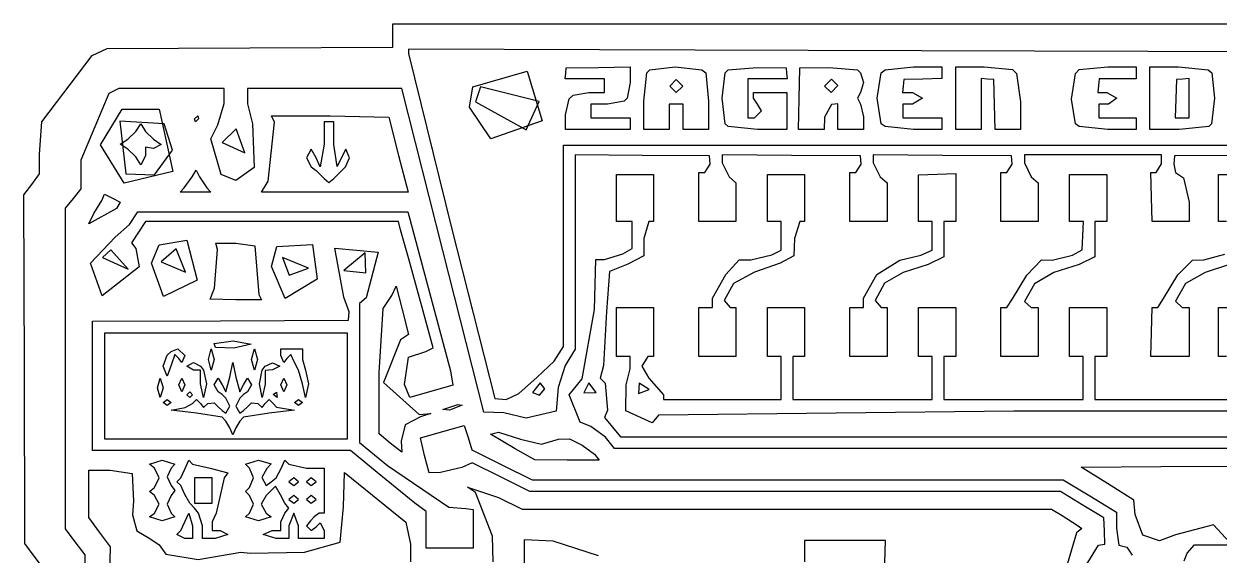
# Model space of a CAD drawing. Extents: x 0.4 to 98.6, y 0.4 to 64.5.
# Drawn here: x 0.43 to 50.3, y 42.36 to 64.54 of the extents above; entities that cross this region are included whole.
import ezdxf

# ---------------------------------------------------------------- set-up
doc = ezdxf.new("R2010")
doc.units = 0
doc.layers.add('Layer_1', color=7, linetype='CONTINUOUS')

msp = doc.modelspace()

# ---------------------------------------------------------------- linework, layer by layer
at = {"layer": 'Layer_1', "color": 7}
for points in [[(94.974157, 0.41763), (4.062974, 0.420734), (4.062952, 0.420819), (4.062952, 0.420819), (1.699713, 2.221143), (1.254584, 22.641385), (1.253737, 41.802271), (0.864979, 42.324396), (0.47622, 42.846521), (0.454489, 50.124451), (0.432758, 57.402383), (0.761417, 57.842043), (1.090073, 58.281706), (1.090073, 59.097562), (1.180701, 60.45108), (3.287182, 63.216257), (3.904995, 63.521065), (9.863485, 63.544038), (15.821972, 63.567011), (15.821972, 64.05459), (15.821972, 64.542168), (49.62349, 64.542168), (83.425009, 64.542168)], [(51.321661, 59.049274), (48.436664, 59.027797), (48.41149, 58.680627), (48.488855, 58.333451), (48.820938, 58.11395), (49.050486, 57.09285), (49.050486, 56.291257), (48.277646, 56.291257), (47.504809, 56.291257), (47.479663, 57.312504), (47.454517, 58.33375), (47.679589, 58.333604), (47.904658, 58.701049), (47.904658, 59.068643), (45.040122, 59.068643), (42.175587, 59.068643), (42.175587, 58.739397), (42.462042, 58.15912), (42.748495, 57.908089), (42.748495, 57.099672), (42.748495, 56.291257), (41.970978, 56.291257), (41.193462, 56.291257), (41.193462, 57.312354), (41.193462, 58.333451), (41.4437, 58.333451), (41.668769, 58.680627), (41.643595, 59.027797), (38.758598, 59.049274), (35.873601, 59.070751), (35.873601, 58.740458), (36.160054, 58.159137), (36.446509, 57.908106), (36.446509, 57.099689), (36.446509, 56.291274), (35.66899, 56.291274), (34.891473, 56.291274), (34.891473, 57.312371), (34.891473, 58.333468), (35.141711, 58.333468), (35.366784, 58.680644), (35.341609, 59.027814), (32.456612, 59.049291), (29.571618, 59.070768), (29.571618, 58.740475), (29.858071, 58.159154), (30.144524, 57.908123), (30.144524, 57.099706), (30.144524, 56.291291), (29.367007, 56.291291), (28.589491, 56.291291), (28.589491, 57.312388), (28.589491, 58.333485), (28.839729, 58.333485), (29.064798, 58.680661), (29.039624, 59.027831), (26.236471, 59.049336), (23.433319, 59.070842), (23.433319, 55.015898), (23.433319, 50.960957), (23.017899, 50.28484), (22.731446, 49.359809), (22.643929, 48.374509), (21.383844, 48.087983), (20.454449, 48.303604), (19.628263, 48.326718), (17.913868, 55.086386), (16.199472, 61.846057), (12.982432, 61.846057), (9.765393, 61.846057), (9.765393, 61.206792), (9.970921, 60.374813), (10.039758, 58.54978), (9.268919, 58.006725), (8.66848, 58.257223), (8.235613, 59.743727), (8.531274, 60.328178), (8.783265, 61.216865), (8.783265, 61.846057), (6.589552, 61.846057), (4.395835, 61.846057), (3.970419, 61.634464), (2.808663, 58.846342), (2.808663, 57.662522), (2.481288, 57.252137), (2.153913, 56.841754), (2.153913, 50.150407), (2.153913, 43.459056), (2.563132, 42.919521), (2.972352, 42.379985), (2.972352, 41.254934)], [(51.513225, 46.8159), (38.297134, 46.8159), (25.081042, 46.8159), (24.706474, 47.291758), (24.091354, 47.732375), (23.647777, 47.915782), (23.187777, 49.058692), (23.719636, 49.721031), (24.244516, 52.615736), (24.292671, 54.698779), (24.660969, 54.704762), (25.418024, 54.936385), (25.806782, 55.162027), (25.806782, 55.726858), (25.806782, 56.291689), (25.479407, 56.291689), (25.152032, 56.291689), (25.152032, 57.271943), (25.152032, 58.2522), (25.929549, 58.2522), (26.707066, 58.2522), (26.707066, 57.271943), (26.707066, 56.291689), (26.502455, 56.291689), (26.296698, 55.576922), (26.295569, 54.862152), (25.63643, 54.508361), (24.860062, 54.199466), (24.74283, 52.527852), (24.609872, 50.283034), (24.476915, 49.754734), (24.691717, 49.540341), (24.780484, 48.413603), (24.654449, 48.112534), (24.992715, 47.709278), (25.330981, 47.306027), (38.479762, 47.304898), (51.628544, 47.303769)], [(50.605471, 56.291661), (50.278096, 56.291661), (50.278096, 57.271915), (50.278096, 58.252171), (51.096535, 58.252171)], [(50.779907, 54.510263), (49.722485, 54.167792), (48.893297, 53.702204), (48.477533, 52.967013), (48.763985, 52.697411), (49.050438, 52.697411), (49.050438, 51.676312), (49.050438, 50.655215), (48.25246, 50.655054), (47.454483, 50.654887), (47.479629, 51.676137), (47.479615, 51.676165), (47.479615, 51.676165), (47.504761, 52.697411), (47.745615, 52.697411), (47.986469, 53.075307), (48.586267, 54.065585), (49.186066, 54.677965), (49.670698, 54.688351), (50.544091, 54.926832)], [(56.49839, 48.367499), (41.731087, 48.367499), (26.912507, 48.206254), (26.651589, 47.880417), (25.552698, 48.384666), (25.561418, 49.470285), (25.725104, 50.136448), (25.725104, 50.654758), (25.438652, 50.654758), (25.152199, 50.654758), (25.152199, 51.675854), (25.152199, 52.696954), (25.929716, 52.696954), (26.707232, 52.696954), (26.707232, 51.675854), (26.707232, 50.654758), (26.461699, 50.654758), (26.216168, 50.252653), (26.501343, 49.756614), (27.116452, 49.050829), (27.116452, 48.857626), (29.571768, 48.857626), (32.027084, 48.857626), (32.027084, 49.756193), (32.027084, 50.654758), (31.740629, 50.654758), (31.454176, 50.654758), (31.454176, 51.675854), (31.454176, 52.696954), (32.231693, 52.696954), (33.009209, 52.696954), (33.009209, 51.675854), (33.009209, 50.654758), (32.763679, 50.654758), (32.518145, 50.654758), (32.518145, 49.756193), (32.518145, 48.857626), (35.423603, 48.857626), (38.329061, 48.857626), (38.329061, 49.756193), (38.329061, 50.654758), (38.042609, 50.654758), (37.756153, 50.654758), (37.756153, 51.675854), (37.756153, 52.696954), (38.53367, 52.696954), (39.311186, 52.696954), (39.311186, 51.675854), (39.311186, 50.654758), (39.065656, 50.654758), (38.820125, 50.654758), (38.820125, 49.756193), (38.820125, 48.857626), (41.72558, 48.857626), (44.631039, 48.857626), (44.631039, 49.756193), (44.631039, 50.654758), (44.344586, 50.654758), (44.058133, 50.654758), (44.058133, 51.675854), (44.058133, 52.696954), (44.83565, 52.696954), (45.613166, 52.696954), (45.613166, 51.675854), (45.613166, 50.654758), (45.367633, 50.654758), (45.122102, 50.654758), (45.122102, 49.756193), (45.122102, 48.857626), (48.02756, 48.857626), (50.933018, 48.857626)], [(50.605641, 50.654758), (50.278266, 50.654758), (50.278266, 51.675854), (50.278266, 52.696954), (51.096704, 52.696954)], [(44.712719, 41.867913), (45.268739, 42.773163), (45.538304, 42.827378), (45.514259, 43.370695), (45.490213, 43.914012), (44.58993, 44.464247), (43.68965, 45.014482), (32.619243, 45.016457), (21.548836, 45.018433), (20.342661, 45.618674), (19.136488, 46.218916), (18.709227, 46.022808), (17.810377, 45.810582), (17.338792, 45.794468), (17.148018, 46.51767), (16.982896, 47.261123), (17.90883, 47.529815), (18.809111, 47.778256), (18.963543, 47.269688), (19.117975, 46.761121), (20.376028, 46.134842), (21.634079, 45.50856), (32.716807, 45.50856), (43.799536, 45.50856), (44.90997, 44.834635), (46.020407, 44.160711), (46.021254, 43.484225), (46.124454, 42.776276), (46.451829, 42.695597), (46.676901, 42.362022)], [(4.018033, 41.554979), (4.040667, 42.704704), (3.588361, 43.322875), (3.136052, 43.941046), (3.136052, 44.928988), (3.136052, 45.916927), (4.036335, 45.916927), (4.94403, 45.773973), (4.976564, 45.181735), (5.00701, 44.609922), (4.966091, 44.051311), (5.149403, 43.376086), (5.693369, 43.052436), (6.077341, 42.788251), (6.361406, 42.409401), (7.700054, 42.186177), (9.47879, 42.485858), (9.880189, 42.445734), (12.143019, 42.489465), (13.624863, 42.90452), (13.767055, 44.376216), (13.809747, 45.814706), (16.374298, 43.741967), (16.558448, 42.816354), (16.558448, 42.077598)], [(20.014849, 42.077598), (19.983121, 43.161351), (19.28135, 44.977516), (18.934886, 45.202156), (20.241422, 44.773297), (21.221033, 44.28317), (32.267114, 44.28317), (43.313196, 44.28317), (43.74928, 44.017684), (44.381625, 43.611896), (44.577885, 43.471595), (44.357224, 43.298356), (43.828723, 41.498458)], [(24.410892, 42.339551), (22.512594, 42.944757), (21.305397, 43.001199), (21.305397, 42.041228)], [(36.35124, 42.042447), (36.378756, 42.976177), (34.693912, 42.976177), (33.009071, 42.976177), (33.009071, 42.52689), (33.009071, 42.077609)], [(48.839068, 42.127252), (48.968529, 42.450304), (49.275443, 42.787669), (50.707712, 42.78654)]]:
    msp.add_lwpolyline(points, dxfattribs=at)
for points in [[(21.088893, 49.10525), (21.844673, 49.792837), (22.55348, 50.461768), (22.942238, 51.075743), (22.942238, 55.276629), (22.942238, 59.477518), (49.541496, 59.477518), (76.140755, 59.477518), (76.140755, 54.167806), (76.140755, 48.858097), (77.593482, 48.858661), (79.046213, 48.859226), (79.32036, 49.981881), (81.109031, 57.174918), (82.592154, 63.276647), (61.48833, 63.353363), (28.446238, 63.443779), (16.476572, 63.488844), (16.476572, 63.299975), (18.277139, 56.022444), (20.077702, 48.895935), (20.558536, 48.858083), (21.088893, 49.105236), (21.088893, 49.10525)], [(19.915642, 59.743002), (19.029219, 61.059777), (19.168004, 61.909729), (21.428319, 62.562131), (22.050955, 60.498615), (19.915642, 59.743002)], [(23.024083, 60.751325), (23.187769, 61.414356), (23.351458, 61.570083), (24.006207, 61.683088), (24.66096, 61.683088), (24.66096, 61.968996), (24.66096, 62.254904), (23.837086, 62.254904), (23.013211, 62.254904), (23.039119, 62.479544), (23.065027, 62.704185), (24.394988, 62.726649), (25.724952, 62.749114), (25.724952, 62.093585), (25.602185, 61.438059), (25.479422, 61.31553), (24.783749, 61.192997), (24.088074, 61.192997), (24.088074, 60.907092), (24.088074, 60.621181), (24.906513, 60.621181), (25.724952, 60.621181), (25.724952, 60.376119), (25.724952, 60.131054), (24.37453, 60.131054), (23.024105, 60.131054), (23.024105, 60.751362), (23.024083, 60.751325)], [(26.297838, 61.315493), (26.420602, 62.499966), (26.543368, 62.622498), (27.609909, 62.745031), (28.723555, 62.622498), (28.884675, 62.499966), (28.998685, 61.315493), (28.998685, 60.131018), (28.466699, 60.131018), (27.934715, 60.131018), (27.934715, 60.661991), (27.934715, 61.192961), (27.64826, 61.192961), (27.361807, 61.192961), (27.361807, 60.661991), (27.361807, 60.131018), (26.829821, 60.131018), (26.297838, 60.131018), (26.297838, 61.315493)], [(29.817123, 60.25355), (29.694357, 60.376083), (29.571593, 61.438026), (29.694357, 62.499966), (29.817123, 62.624683), (31.024321, 62.726793), (32.231518, 62.704187), (32.257426, 62.479547), (32.283334, 62.254904), (31.459459, 62.254904), (30.635585, 62.254904), (30.635585, 61.438026), (30.635585, 60.62115), (30.922038, 60.62115), (31.208493, 60.907058), (31.044804, 61.192964), (30.881115, 61.438026), (30.881115, 61.68309), (31.57679, 61.68309), (32.272462, 61.68309), (32.272462, 60.907058), (32.272462, 60.131021), (31.044804, 60.131021), (29.817146, 60.253553), (29.817123, 60.25355)], [(32.781885, 61.417604), (32.804434, 62.704185), (34.011632, 62.726791), (35.218829, 62.62468), (35.341592, 62.499963), (35.464359, 62.091525), (35.341592, 61.683085), (35.218829, 61.438023), (35.341592, 61.192958), (35.464359, 60.661988), (35.464359, 60.131015), (34.932373, 60.131015), (34.40039, 60.131015), (34.40039, 60.667164), (34.40039, 61.20331), (34.134395, 61.177712), (33.844037, 60.641563), (33.819681, 60.131015), (33.289521, 60.131015), (32.759364, 60.131015), (32.781913, 61.417601), (32.781885, 61.417604)], [(36.364634, 60.25355), (36.200945, 60.376083), (36.037259, 61.438026), (36.200945, 62.499966), (36.364634, 62.622498), (37.55137, 62.745031), (38.738106, 62.745031), (38.738106, 62.502923), (38.738106, 62.260822), (37.940128, 62.237426), (37.14215, 62.214029), (37.116496, 61.948543), (37.090842, 61.683057), (37.505246, 61.683057), (37.919653, 61.437995), (37.510434, 61.19293), (37.101214, 61.19293), (37.101214, 60.907024), (37.101214, 60.621116), (37.919653, 60.621116), (38.738092, 60.621116), (38.738092, 60.376052), (38.738092, 60.130987), (37.551356, 60.130987), (36.36462, 60.253519), (36.364634, 60.25355)], [(39.311011, 61.438026), (39.311011, 62.745031), (40.497747, 62.745031), (41.684486, 62.632023), (41.848172, 62.476299), (42.011861, 61.282295), (42.011861, 60.131018), (41.482322, 60.131018), (40.95278, 60.131018), (40.929863, 61.172539), (40.906947, 62.21406), (40.640955, 62.239658), (40.374964, 62.265256), (40.374964, 61.19814), (40.374964, 60.131021), (39.842978, 60.131021), (39.310992, 60.131021), (39.310992, 61.438028), (39.311011, 61.438026)], [(44.467177, 60.25355), (44.303489, 60.376083), (44.1398, 61.404828), (44.303489, 62.476299), (44.467177, 62.632023), (45.653913, 62.745031), (46.840649, 62.745031), (46.840649, 62.499966), (46.840649, 62.254904), (46.072088, 62.254904), (45.303523, 62.254904), (45.270083, 61.968996), (45.236639, 61.683088), (45.620134, 61.683088), (46.039669, 61.438026), (45.68066, 61.192961), (45.285616, 61.192961), (45.285616, 60.907056), (45.285616, 60.621147), (46.063133, 60.621147), (46.840649, 60.621147), (46.840649, 60.376083), (46.840649, 60.131018), (45.653913, 60.131018), (44.467177, 60.25355)], [(47.413555, 61.438026), (47.413555, 62.745031), (48.602859, 62.745031), (49.839275, 62.622498), (50.000395, 62.499966), (50.114405, 61.438026), (49.991638, 60.376083), (49.868871, 60.25355), (48.641213, 60.131018), (47.413555, 60.131018), (47.413555, 61.438026)], [(21.387205, 60.119878), (21.935151, 61.301156), (19.480433, 61.913816), (19.279101, 61.288583), (21.387205, 60.119878)], [(27.919439, 61.948574), (27.64826, 62.21406), (27.377084, 61.948574), (27.64826, 61.683088), (27.919439, 61.948574)], [(34.400381, 61.974172), (34.134387, 62.239655), (33.84275, 61.948574), (34.108741, 61.683088), (34.400381, 61.974172)], [(49.050432, 61.443218), (49.050432, 62.265275), (48.784441, 62.239678), (48.518449, 62.21408), (48.495025, 61.417624), (48.4716, 60.621167), (48.761019, 60.621167), (49.050435, 60.621167), (49.050435, 61.443218), (49.050432, 61.443218)], [(4.609797, 57.892197), (3.627085, 59.499114), (4.534014, 60.976747), (6.075755, 60.976747), (6.640163, 58.382219), (4.609797, 57.892197)], [(5.885887, 58.244475), (6.635376, 59.275899), (6.283967, 60.368686), (4.436936, 60.478865), (4.683468, 58.278748), (5.885887, 58.244475)], [(5.100273, 58.987391), (4.772898, 59.31414), (4.445524, 59.518358), (4.772898, 59.72258), (5.100273, 60.049331), (5.304885, 60.376083), (5.509493, 60.049331), (5.836871, 59.72258), (6.164246, 59.507919), (5.836871, 59.345509), (5.509493, 59.397759), (5.509493, 59.0292), (5.304885, 58.66064), (5.100273, 58.987391)], [(7.55559, 60.580301), (7.688378, 60.702834), (7.719279, 60.580301), (7.58649, 60.457769), (7.55559, 60.580301)], [(10.626938, 57.975661), (10.891809, 60.439213), (10.760048, 60.702834), (13.209091, 60.702834), (15.658955, 60.641566), (16.061135, 59.048656), (16.462495, 57.517008), (13.406358, 57.517008), (10.350225, 57.517008), (10.626938, 57.975661)], [(13.366506, 58.088821), (13.530192, 58.2522), (13.693881, 58.415575), (13.85757, 58.578951), (14.021256, 58.946545), (13.862274, 59.31414), (13.678127, 58.967672), (13.509734, 58.594086), (13.366506, 59.51237), (13.366506, 60.457769), (13.161895, 60.457769), (12.957286, 60.457769), (12.957286, 59.518358), (12.793598, 58.578951), (12.629912, 58.946545), (12.4253, 59.31414), (12.220692, 58.946545), (12.4253, 58.578951), (12.629912, 58.415575), (12.793598, 58.2522), (12.957286, 58.088821), (13.161895, 57.925448), (13.366506, 58.088821)], [(9.657795, 59.165002), (9.288121, 60.158249), (8.701404, 59.587387), (9.657795, 59.165002)], [(7.12351, 57.700805), (7.457966, 58.159907), (7.623061, 58.435207), (7.762586, 58.159907), (8.070493, 57.700805), (8.238875, 57.517008), (7.596512, 57.517008), (6.954152, 57.517008), (7.12351, 57.700805)], [(28.589465, 51.676326), (28.589465, 52.697426), (28.875918, 52.697426), (29.162374, 52.697426), (29.164067, 53.085442), (29.722802, 54.081615), (30.279878, 54.689773), (30.764654, 54.696349), (31.638188, 54.900926), (32.026946, 55.098917), (32.026946, 55.6953), (32.026946, 56.291681), (31.740493, 56.291681), (31.454038, 56.291681), (31.454038, 57.271935), (31.454038, 58.252188), (32.231557, 58.252188), (33.009074, 58.252188), (33.009074, 57.271935), (33.009074, 56.291681), (32.807649, 56.291681), (32.58258, 55.578502), (32.558929, 54.865327), (31.986021, 54.546735), (30.922052, 54.177551), (30.04223, 53.710042), (29.653471, 52.995274), (29.899002, 52.697414), (30.144535, 52.697414), (30.144535, 51.676317), (30.144535, 50.655218), (29.367019, 50.655218), (28.589502, 50.655218), (28.589502, 51.676317), (28.589465, 51.676326)], [(34.891442, 51.676326), (34.891442, 52.697426), (35.177898, 52.697426), (35.464351, 52.697426), (35.464351, 53.091089), (36.019894, 54.084957), (36.98156, 54.676695), (37.858284, 54.882317), (38.328886, 55.096413), (38.328886, 55.694053), (38.328886, 56.291692), (38.042434, 56.291692), (37.755978, 56.291692), (37.755978, 57.266341), (37.755978, 58.240987), (38.533678, 58.267008), (39.311378, 58.293029), (39.311215, 57.292353), (39.311011, 56.291678), (39.065481, 56.291678), (38.81995, 56.291678), (38.81995, 55.557398), (38.81995, 54.823118), (38.167015, 54.495458), (37.118655, 54.167792), (36.339321, 53.723961), (35.955414, 52.988772), (36.200945, 52.697411), (36.446478, 52.697411), (36.446478, 51.676312), (36.446478, 50.655215), (35.668959, 50.655215), (34.891442, 50.655215), (34.891442, 51.676312), (34.891442, 51.676326)], [(41.193422, 51.676326), (41.193422, 52.697426), (41.438953, 52.697426), (41.684486, 53.058837), (42.285535, 54.056182), (42.886586, 54.692116), (43.333273, 54.681702), (44.184952, 54.889259), (44.589941, 55.107259), (44.613987, 55.699485), (44.638032, 56.291715), (44.347992, 56.291715), (44.057955, 56.291715), (44.057955, 57.271966), (44.057955, 58.252222), (44.835472, 58.252222), (45.612988, 58.252222), (45.612988, 57.271966), (45.612988, 56.291715), (45.367455, 56.291715), (45.121925, 56.291715), (45.121925, 55.557435), (45.121925, 54.823154), (44.468989, 54.495492), (43.413117, 54.167829), (42.592863, 53.687032), (42.175544, 52.951843), (42.462, 52.697448), (42.748453, 52.697448), (42.748453, 51.676348), (42.748453, 50.655251), (41.970936, 50.655251), (41.193419, 50.655251), (41.193419, 51.676348), (41.193422, 51.676326)], [(3.136021, 56.197828), (3.349313, 56.622993), (3.678167, 57.170741), (3.793728, 57.437133), (4.124905, 57.268506), (4.456081, 57.099875), (4.293236, 56.838735), (3.136021, 56.197828)], [(16.318996, 49.491186), (16.476572, 50.622471), (17.197613, 50.866069), (17.511622, 51.021079), (17.092172, 52.542714), (16.477379, 54.780474), (16.152169, 55.944525), (16.061045, 56.291701), (10.786106, 56.291701), (5.511166, 56.291701), (5.216611, 55.848914), (4.922059, 55.40613), (5.104625, 55.159665), (5.24553, 54.39515), (3.701724, 53.19526), (3.217865, 54.554295), (4.240912, 55.639589), (4.83481, 56.170867), (5.183173, 56.700138), (10.816919, 56.700138), (16.450661, 56.700138), (16.539621, 56.393809), (18.230499, 50.053729), (18.333388, 49.458835), (16.541593, 48.939792), (16.318996, 49.491186)], [(6.256925, 53.167131), (5.755026, 54.546667), (6.072772, 55.321048), (7.2359, 55.511689), (7.663627, 53.843338), (6.256925, 53.167131)], [(8.210382, 53.044598), (8.382938, 53.514304), (8.510754, 55.127638), (8.442868, 55.393125), (9.276564, 55.393125), (10.063538, 55.271589), (10.228601, 53.24882), (10.342486, 53.024177), (9.276414, 53.024177), (8.210382, 53.044581), (8.210382, 53.044598)], [(17.213167, 43.415924), (17.213167, 44.182022), (16.749094, 44.539132), (15.1736, 45.814466), (14.062178, 46.73269), (8.680942, 46.733537), (3.29971, 46.734383), (3.29971, 49.42949), (3.29971, 52.124599), (8.640023, 52.145625), (13.980334, 52.166622), (14.006044, 52.52492), (13.784454, 53.137887), (13.407885, 55.178314), (15.220043, 55.009503), (14.708456, 53.109569), (14.430472, 52.86596), (14.430472, 49.968184), (14.430472, 47.070403), (15.596747, 46.100786), (18.168613, 44.364535), (18.870502, 44.313001), (19.177416, 44.262371), (19.177416, 43.45618), (19.177416, 42.649987), (18.195291, 42.649987), (17.213164, 42.649987), (17.213164, 43.416091), (17.213167, 43.415924)], [(4.776184, 54.296463), (4.062525, 55.102619), (3.717551, 54.783237), (4.776184, 54.296463)], [(7.179447, 54.170781), (6.780043, 55.14806), (6.164246, 54.60579), (7.179447, 54.170781)], [(11.337523, 53.070419), (10.766181, 54.419105), (10.989306, 55.253873), (12.474901, 55.327494), (12.674322, 53.881788), (11.337523, 53.070419)], [(14.69647, 54.149287), (14.676009, 54.984687), (13.781076, 54.239519), (14.69647, 54.149287)], [(12.309389, 54.347695), (11.226974, 54.787693), (11.501666, 54.049504), (12.309389, 54.347695)], [(15.720109, 47.043219), (15.250102, 47.42856), (15.249538, 49.968644), (15.42423, 52.664341), (15.780285, 53.205832), (15.961051, 53.591709), (16.218827, 52.624065), (16.476581, 51.57667), (16.144075, 51.347266), (15.443199, 49.565916), (16.919766, 48.227613), (17.417786, 48.271086), (16.983311, 48.135732), (16.339282, 47.798646), (16.172627, 47.124725), (16.202828, 46.655203), (15.720118, 47.043219), (15.720109, 47.043219)], [(13.939411, 49.42991), (13.939411, 51.635485), (8.865092, 51.635485), (3.790774, 51.635485), (3.790774, 49.42991), (3.790774, 47.224341), (8.865092, 47.224341), (13.939411, 47.224341), (13.939411, 49.42991)], [(6.24609, 50.254437), (6.409776, 50.713248), (6.573465, 50.868978), (6.859918, 50.98198), (7.14637, 50.696075), (7.023607, 50.410167), (6.90084, 50.573542), (6.737151, 50.736915), (6.573465, 50.287634), (6.409776, 49.838351), (6.24609, 50.254437)], [(8.128498, 50.532696), (8.251265, 50.98198), (8.374029, 50.532696), (8.251265, 50.083416), (8.128498, 50.532696)], [(8.431537, 51.0335), (8.374029, 51.199816), (9.157549, 51.308734), (9.913681, 51.165777), (9.187672, 50.999464), (8.431537, 51.0335)], [(9.929062, 50.532696), (10.051828, 50.98198), (10.174595, 50.532696), (10.051828, 50.083416), (9.929062, 50.532696)], [(12.057003, 49.5116), (11.893317, 50.083416), (11.729628, 50.410167), (11.565939, 50.736915), (11.402253, 50.573542), (11.279487, 50.410167), (11.15672, 50.696075), (11.15672, 50.98198), (11.606862, 50.98198), (12.057003, 50.98198), (12.057003, 50.532696), (12.17977, 50.083416), (12.302537, 49.5116), (12.17977, 48.939783), (12.057003, 49.5116)], [(9.028781, 47.673624), (8.865092, 47.959533), (8.701404, 48.122905), (7.637434, 48.286284), (6.573465, 48.408813), (7.166832, 48.533014), (7.473745, 48.688473), (7.637434, 48.858097), (7.801123, 48.694721), (7.931549, 48.531346), (8.104783, 48.694721), (8.374029, 48.727916), (8.537718, 48.555013), (8.701404, 48.399288), (8.865092, 48.286284), (9.028781, 48.579837), (8.865092, 48.916116), (8.701404, 49.071844), (8.537718, 49.184848), (8.374029, 49.470756), (8.537718, 49.756664), (8.701404, 49.470756), (8.865092, 49.184848), (9.028781, 49.797508), (9.151546, 50.410167), (9.274312, 49.797508), (9.438001, 49.184848), (9.601687, 49.470756), (9.765376, 49.756664), (9.929062, 49.470756), (9.765376, 49.184848), (9.601687, 49.071844), (9.438001, 48.916116), (9.274312, 48.579837), (9.438001, 48.286284), (9.601687, 48.399288), (9.765376, 48.555013), (9.929062, 48.727916), (10.198307, 48.694721), (10.371541, 48.531346), (10.50197, 48.694721), (10.665659, 48.858097), (10.829345, 48.689588), (10.972573, 48.535619), (11.729628, 48.408813), (10.665659, 48.286284), (9.601687, 48.122905), (9.438001, 47.959533), (9.274312, 47.673624), (9.151546, 47.387716), (9.028781, 47.673624)], [(7.801123, 49.5116), (7.801123, 50.083416), (7.514668, 50.083416), (7.228215, 50.246788), (7.514668, 50.410167), (7.801123, 50.246788), (7.923887, 50.083416), (8.046654, 49.5116), (7.923887, 48.939783), (7.801123, 49.5116)], [(10.25644, 49.5116), (10.379203, 50.083416), (10.50197, 50.251722), (10.808884, 50.394676), (11.115798, 50.246788), (10.808884, 50.098904), (10.50197, 50.07356), (10.50197, 49.506678), (10.379203, 48.939792), (10.25644, 49.511608), (10.25644, 49.5116)], [(6.000557, 49.348224), (6.123323, 49.756664), (6.24609, 49.348224), (6.123323, 48.939783), (6.000557, 49.348224)], [(6.90084, 49.470756), (7.023607, 49.756664), (7.14637, 49.470756), (7.023607, 49.184848), (6.90084, 49.470756)], [(11.15672, 49.470756), (11.279487, 49.756664), (11.402253, 49.470756), (11.279487, 49.184848), (11.15672, 49.470756)], [(22.164722, 49.307375), (21.969032, 49.55244), (21.660167, 49.149635), (21.939187, 49.036422), (22.164722, 49.307375)], [(24.308256, 49.155108), (23.99841, 49.552443), (23.792108, 49.139233), (24.308256, 49.155094), (24.308256, 49.155108)], [(26.527812, 49.281464), (26.098911, 49.546445), (26.071817, 49.116367), (26.527818, 49.281464), (26.527812, 49.281464)], [(7.228215, 49.062316), (7.350982, 49.184848), (7.473745, 49.062316), (7.350982, 48.939783), (7.228215, 49.062316)], [(10.829345, 49.068307), (10.965791, 49.170415), (10.999852, 48.939783), (10.829345, 49.068307)], [(6.24609, 48.735565), (6.409776, 48.858097), (6.573465, 48.735565), (6.409776, 48.613032), (6.24609, 48.735565)], [(11.729628, 48.735565), (11.893317, 48.858097), (12.057003, 48.735565), (11.893317, 48.613032), (11.729628, 48.735565)], [(17.908841, 48.44408), (18.534853, 48.64805), (18.718421, 48.627335), (18.184677, 48.417545), (17.908841, 48.444074), (17.908841, 48.44408)], [(20.924047, 46.803886), (19.900997, 47.407559), (20.235072, 47.497521), (21.152362, 47.202124), (22.025682, 46.99392), (22.743579, 47.200425), (23.203017, 47.213492), (23.731049, 46.949513), (24.236123, 46.584975), (24.436407, 46.325759), (23.095953, 46.33417), (21.755502, 46.34258), (20.924047, 46.803875), (20.924047, 46.803886)], [(5.673182, 43.956826), (5.87779, 44.120201), (6.082401, 44.487798), (5.87779, 44.855393), (5.673182, 45.018771), (5.87779, 45.182144), (6.082401, 45.590585), (5.87779, 45.999022), (5.673182, 46.162398), (6.205168, 46.325773), (6.737151, 46.162398), (6.573465, 45.999022), (6.409776, 45.631428), (6.573465, 45.263831), (6.737151, 45.059612), (6.573465, 44.855393), (6.409776, 44.487798), (6.573465, 44.120201), (6.737151, 43.956826), (6.205168, 43.793453), (5.673182, 43.956826)], [(7.882965, 43.589234), (7.719279, 44.120201), (7.55559, 44.32442), (7.350982, 44.528642), (7.14637, 44.896239), (6.982684, 45.263831), (6.818995, 45.427209), (6.982684, 45.590585), (7.14637, 45.958179), (7.310059, 46.325773), (7.473745, 46.162398), (8.210343, 45.999022), (8.946937, 45.794803), (8.783248, 45.590585), (8.619562, 44.855393), (8.455873, 44.120201), (8.292184, 43.752607), (8.292184, 43.385012), (8.619562, 43.385012), (8.946937, 43.221637), (8.414951, 43.058261), (7.882965, 43.058261), (7.882965, 43.589234)], [(10.420126, 43.221637), (10.788423, 43.385012), (11.15672, 43.385012), (11.15672, 43.752607), (11.320409, 44.120201), (11.484098, 44.32442), (11.325114, 44.528642), (11.140966, 44.875814), (10.931651, 45.249093), (10.747501, 45.065296), (10.542892, 44.855393), (10.338281, 44.487798), (10.542892, 44.120201), (10.747501, 43.956826), (10.215517, 43.793453), (9.683531, 43.956826), (9.84722, 44.120201), (10.010906, 44.487798), (9.84722, 44.855393), (9.683531, 45.018771), (9.84722, 45.182144), (10.010906, 45.590585), (9.84722, 45.999022), (9.683531, 46.162398), (10.215517, 46.325773), (10.747501, 46.168079), (10.563353, 45.984282), (10.354038, 45.611006), (10.538185, 45.263831), (10.747501, 45.427209), (10.952112, 45.590585), (11.15672, 45.958179), (11.320409, 46.325773), (11.484098, 46.162398), (12.220692, 45.999022), (12.957286, 45.999022), (12.957286, 45.059612), (12.957286, 44.120201), (12.752675, 44.120201), (12.548067, 43.956826), (12.384378, 43.793453), (12.220692, 43.589234), (12.4253, 43.385012), (12.629912, 43.548388), (12.793598, 43.711764), (12.957286, 43.385012), (12.957286, 43.058261), (12.4253, 43.058261), (11.893317, 43.058261), (11.893317, 43.589234), (11.688706, 44.120201), (11.484098, 43.589234), (11.484098, 43.058261), (10.952112, 43.058261), (10.420126, 43.221637)], [(51.749484, 41.80789), (50.065778, 43.630074), (48.482838, 43.214369), (47.817135, 42.966832), (47.113697, 43.202629), (46.798706, 44.062199), (46.742653, 44.659215), (45.647479, 45.349541), (44.552304, 46.039868), (47.874342, 46.061204), (51.19638, 46.08254), (52.149043, 45.559424), (53.101704, 45.036309), (53.125044, 44.2591), (53.148384, 43.481888), (52.902853, 43.307387), (52.488345, 41.894187), (52.301491, 41.261107), (51.933194, 41.133946), (51.751296, 41.006782), (51.749603, 41.80787), (51.749484, 41.80789)], [(8.292184, 45.059612), (8.292184, 45.590585), (7.923887, 45.590585), (7.55559, 45.590585), (7.55559, 45.059612), (7.55559, 44.528642), (7.923887, 44.528642), (8.292184, 44.528642), (8.292184, 45.059612)], [(11.893317, 45.427209), (11.688706, 45.590585), (11.484098, 45.427209), (11.688706, 45.263831), (11.893317, 45.427209)], [(12.629912, 45.427209), (12.4253, 45.590585), (12.220692, 45.427209), (12.4253, 45.263831), (12.629912, 45.427209)], [(11.893317, 44.692017), (11.688706, 44.855393), (11.484098, 44.692017), (11.688706, 44.528642), (11.893317, 44.692017)], [(12.629912, 44.692017), (12.4253, 44.855393), (12.220692, 44.692017), (12.4253, 44.528642), (12.629912, 44.692017)], [(6.818995, 43.221637), (6.982684, 43.385012), (7.14637, 43.752607), (7.310059, 44.120201), (7.473745, 43.589234), (7.473745, 43.058261), (7.14637, 43.058261), (6.818995, 43.221637)]]:
    msp.add_lwpolyline(points, close=True, dxfattribs=at)

doc.saveas('drawing.dxf')
